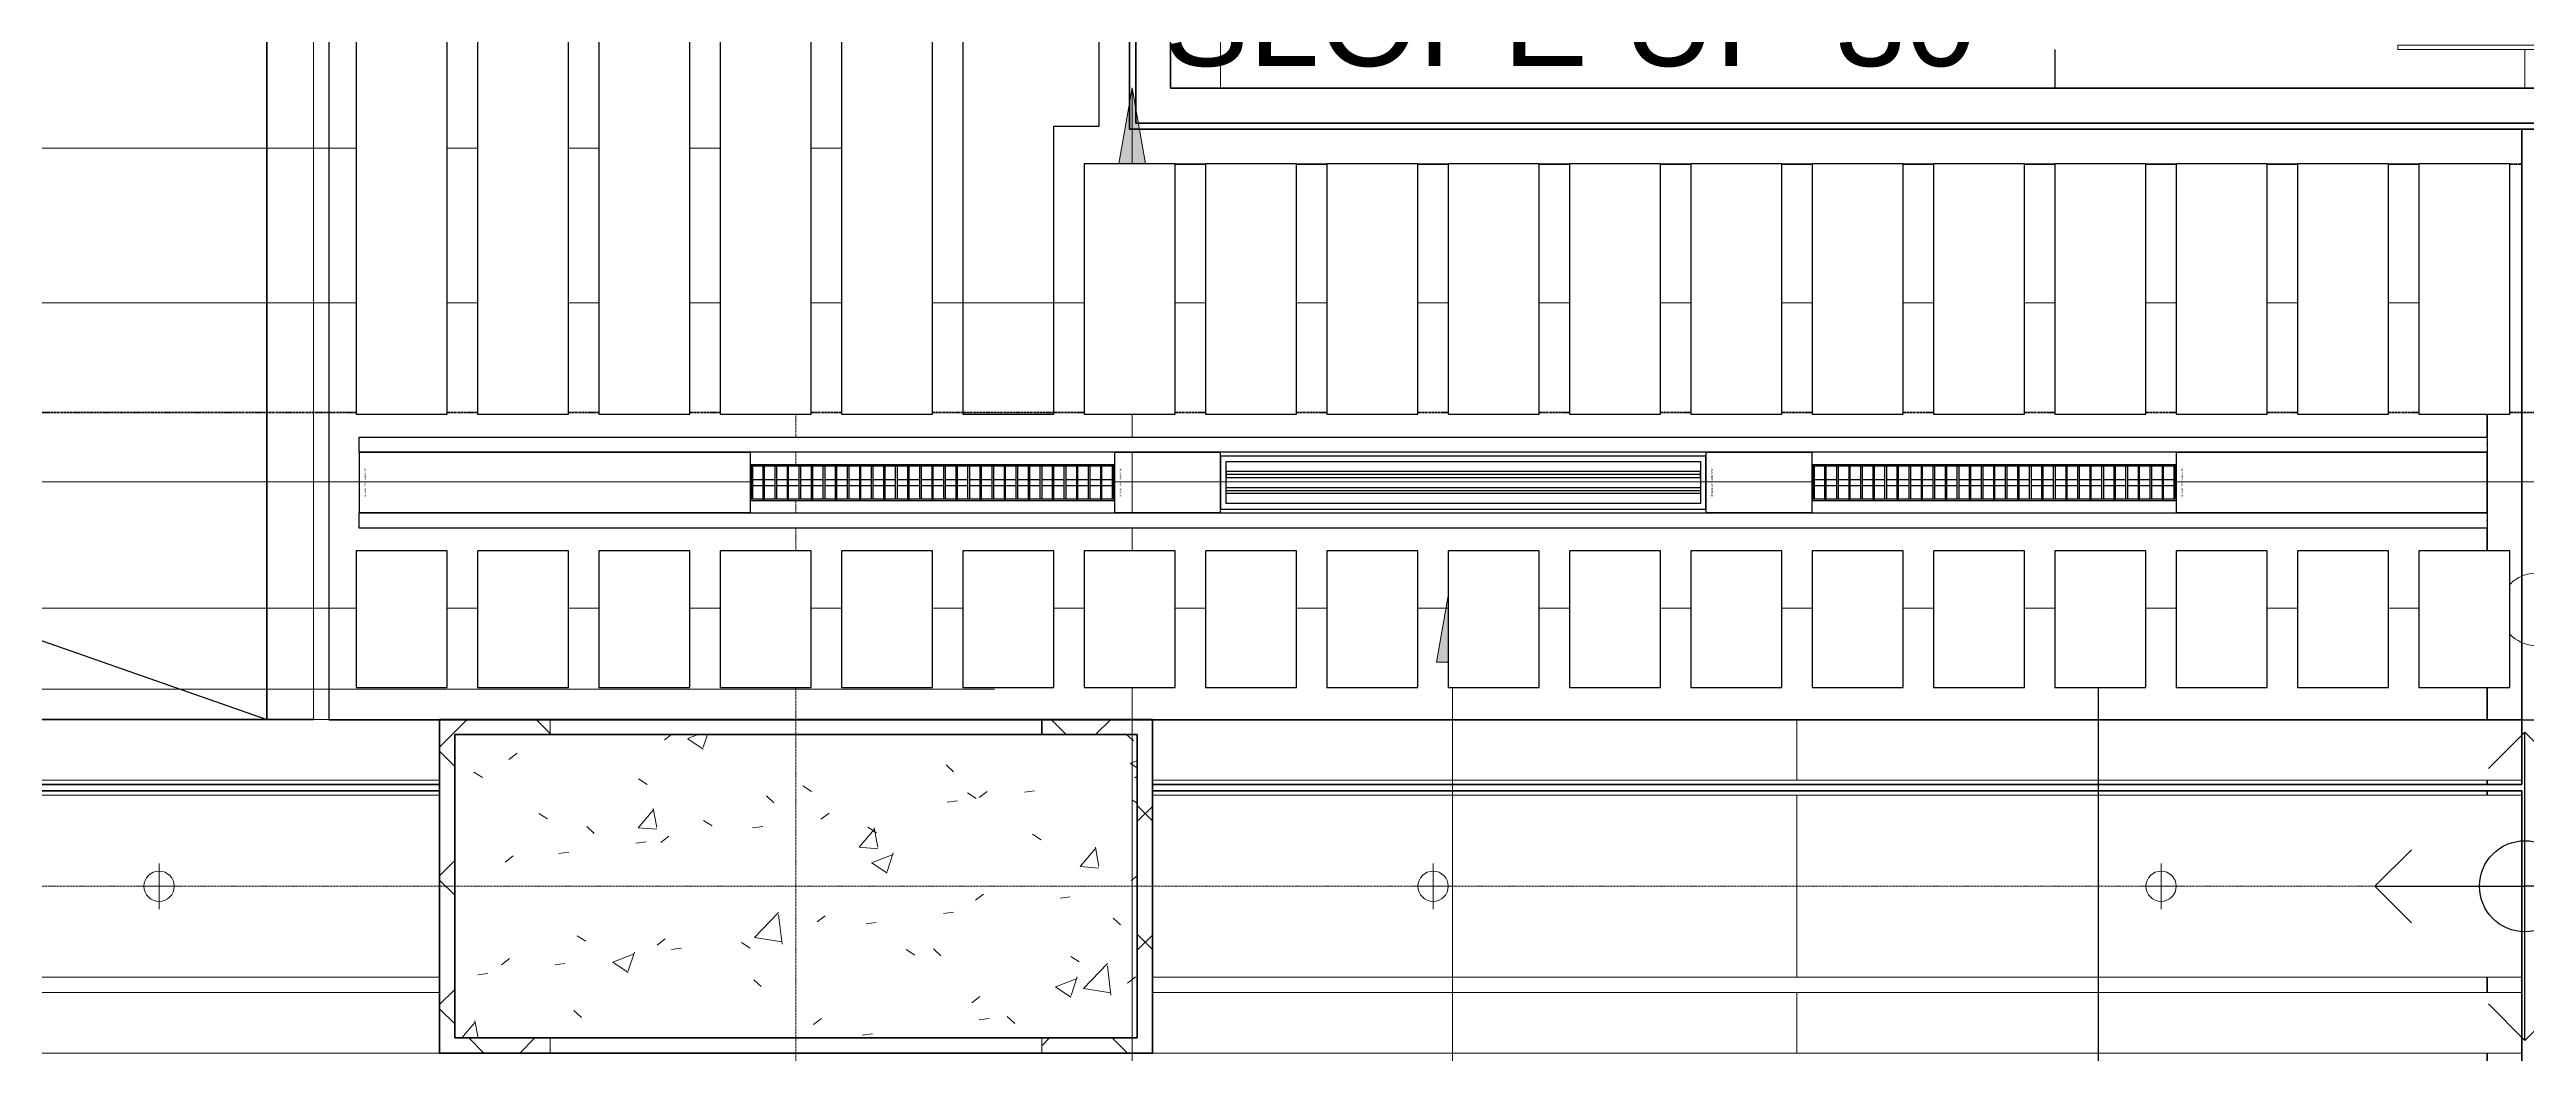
# Model space of a CAD drawing. Header units: millimetres. Extents: x -853228 to -774597, y -17231 to 22435.
# Drawn here: x -792743 to -784577, y 3028 to 6337 of the extents above; entities that cross this region are included whole.
import ezdxf
from ezdxf.enums import TextEntityAlignment as Align
from ezdxf.xclip import XClip

# ---------------------------------------------------------------- set-up
doc = ezdxf.new("R2010")
doc.units = ezdxf.units.MM
doc.header["$XCLIPFRAME"] = 0
for name, pattern in [('- SOM Dash 1_8_', [4.7625, 3.175, -1.5875]), ('DPA_Grid _ Level 100', [10, 5.5, -1.6, 1.3, -1.6]), ('DPA_Hidden 50', [3, 2, -1])]:
    doc.linetypes.add(name, pattern=pattern)
for name, color, linetype in [('000 - WIPEOUT', 250, 'Continuous'), ('001 - ASCESSORIES', 251, 'Continuous'), ('A04_TUBE SERIES', 2, 'Continuous'), ('A11_ALU.SOLID SHEET', 2, 'Continuous')]:
    doc.layers.add(name, color=color, linetype=linetype)
for name, color, linetype, lineweight in [('_ _ A-DETL-OPENING', 1, 'Continuous', 25), ('A-ANNO-NOTE', 3, 'Continuous', 25), ('A-CLNG', 2, 'Continuous', 9), ('A-CLNG-PATT', 2, 'Continuous', 9), ('A-COLS', 5, 'Continuous', 70), ('A-COLS-E', 1, 'Continuous', 35), ('A-DETL', 1, 'Continuous', 70), ('A-DETL-GENF', 2, 'Continuous', 9), ('A-GLAZ-CURT', 2, 'Continuous', 9), ('A-WALL', 5, 'Continuous', 35), ('A-WALL-FNSH', 2, 'Continuous', 35), ('A-WALL-PATT', 1, 'Continuous', 35), ('E-LITE-EQPM', 2, 'Continuous', 9), ('G-ANNO-SECL', 3, 'Continuous', 9), ('G-ANNO-TEXT', 3, 'Continuous', 9), ('I-WALL-E', 2, 'Continuous', 35), ('S-GRID', 251, 'Continuous', 9), ('WALL-E', 2, 'Continuous', 35)]:
    doc.layers.add(name, color=color, linetype=linetype, lineweight=lineweight)
doc.styles.add('Arial_2', font='arial.ttf', dxfattribs={"height": 300})
pattern_1 = [(45, (0, 0), (-212.13203, 212.13203), []), (135, (0, 0), (-212.13203, -212.13203), [])]

# ---------------------------------------------------------------- blocks, each defined once
blk = doc.blocks.new('M_Centreline - Centreline-12570908-4261-01 ENLARGED UPPER PLATFORM LEVEL - REFLECTED CEILING PLAN - SHEET 2')
at = {"layer": 'A-ANNO-NOTE', "lineweight": 18}
for p, q in [((-0.011, 0.592), (-0.011, -1.789)), ((-0.011, -1.789), (1.619, -1.789))]:
    blk.add_line(p, q, dxfattribs=at)
blk.add_arc((-0.011, 0.627), 1.191, 55.77551, 308.03717, dxfattribs=at)
blk = doc.blocks.new('DPA_AN_Setting out - Center-8732820-4261-01 ENLARGED UPPER PLATFORM LEVEL - REFLECTED CEILING PLAN - SHEET 2')
at = {"layer": 'A-ANNO-NOTE'}
for p, q in [((-1.206, 3.877), (0, 5.083)), ((1.206, 3.877), (0, 5.083)), ((0, 0), (0, 5.083)), ((-3.744, 1.206), (-4.95, 0)), ((3.744, 1.206), (4.95, 0)), ((-3.744, -1.206), (-4.95, 0)), ((-4.95, 0), (0, 0)), ((4.95, 0), (0, 0)), ((3.744, -1.206), (4.95, 0)), ((0, -5.083), (0, 0)), ((-1.206, -3.877), (0, -5.083)), ((1.206, -3.877), (0, -5.083))]:
    blk.add_line(p, q, dxfattribs=at)
blk.add_circle((0, 0), 1.5, dxfattribs=at)
blk = doc.blocks.new('Ceilings 30 - Ceilings 30-4014963-4261-01 ENLARGED UPPER PLATFORM LEVEL - REFLECTED CEILING PLAN - SHEET 2')
at = {"layer": 'A-CLNG'}
for p, q in [((-792026.4, 4129), (-792026.4, 7894)), ((-792026.4, 7894), (-792026.4, 4129)), ((-791975.8, 4129), (-791975.8, 7894)), ((-791975.8, 7894), (-791975.8, 4129)), ((-792026.4, 4129), (-791975.8, 4129)), ((-791975.8, 4129), (-792026.4, 4129))]:
    blk.add_line(p, q, dxfattribs=at)
blk = doc.blocks.new('System Panel - DPA-AR_Metal Ceiling Rectangular Panel-V22-4261-01 ENLARGED UPPER PLATFORM LEVEL - REFLECTED CEILING PLAN - SHEET 2')
at = {"layer": 'A-GLAZ-CURT'}
for p, q in [((-791457.4, 4129), (-793582.4, 4129)), ((-793582.4, 4129), (-793582.4, 3929)), ((-793582.4, 3929), (-793582.4, 4129)), ((-793582.4, 4129), (-791457.4, 4129)), ((-793582.4, 3929), (-791457.4, 3929)), ((-791457.4, 3929), (-793582.4, 3929))]:
    blk.add_line(p, q, dxfattribs=at)
blk = doc.blocks.new('System Panel - DPA-AR_Metal Ceiling Rectangular Panel-V11-4261-01 ENLARGED UPPER PLATFORM LEVEL - REFLECTED CEILING PLAN - SHEET 2')
at = {"layer": 'A-GLAZ-CURT'}
for p, q in [((-825657.4, 3229), (-827782.3, 3229)), ((-827782.3, 3229), (-827782.3, 3029)), ((-827782.3, 3029), (-827782.3, 3229)), ((-827782.3, 3229), (-825657.4, 3229)), ((-827782.3, 3029), (-825657.3, 3029)), ((-825657.3, 3029), (-827782.3, 3029))]:
    blk.add_line(p, q, dxfattribs=at)
blk = doc.blocks.new('System Panel - DPA-AR_Metal Ceiling Rectangular Panel-V12-4261-01 ENLARGED UPPER PLATFORM LEVEL - REFLECTED CEILING PLAN - SHEET 2')
at = {"layer": 'A-GLAZ-CURT'}
for p, q in [((-825657.4, 3879), (-827782.3, 3879)), ((-827782.3, 3879), (-827782.3, 3279)), ((-827782.3, 3279), (-827782.3, 3879)), ((-827782.3, 3879), (-825657.4, 3879)), ((-827782.3, 3279), (-825657.4, 3279)), ((-825657.4, 3279), (-827782.3, 3279))]:
    blk.add_line(p, q, dxfattribs=at)
blk = doc.blocks.new('System Panel - DPA-AR_Metal Ceiling Rectangular Panel-V8-4261-01 ENLARGED UPPER PLATFORM LEVEL - REFLECTED CEILING PLAN - SHEET 2')
at = {"layer": 'A-GLAZ-CURT'}
for p, q in [((-814257.4, 3229), (-816382.4, 3229)), ((-816382.4, 3229), (-816382.4, 3029)), ((-816382.4, 3029), (-816382.4, 3229)), ((-816382.4, 3229), (-814257.4, 3229)), ((-814257.4, 3029), (-814257.4, 3229)), ((-814257.4, 3229), (-814257.4, 3029)), ((-816382.4, 3029), (-814257.4, 3029)), ((-814257.4, 3029), (-816382.4, 3029))]:
    blk.add_line(p, q, dxfattribs=at)
blk = doc.blocks.new('System Panel - DPA-AR_Metal Ceiling Rectangular Panel-V23-4261-01 ENLARGED UPPER PLATFORM LEVEL - REFLECTED CEILING PLAN - SHEET 2')
at = {"layer": 'A-GLAZ-CURT'}
for p, q in [((-784592.4, 4129), (-786982.4, 4129)), ((-786982.4, 4129), (-786982.4, 3929)), ((-786982.4, 3929), (-786982.4, 4129)), ((-786982.4, 4129), (-784592.4, 4129)), ((-786982.4, 3929), (-784592.4, 3929)), ((-784592.4, 3929), (-786982.4, 3929))]:
    blk.add_line(p, q, dxfattribs=at)
blk = doc.blocks.new('System Panel - DPA-AR_Metal Ceiling Rectangular Panel-V9-4261-01 ENLARGED UPPER PLATFORM LEVEL - REFLECTED CEILING PLAN - SHEET 2')
at = {"layer": 'A-GLAZ-CURT'}
for p, q in [((-814257.4, 3879), (-816382.4, 3879)), ((-816382.4, 3879), (-816382.4, 3279)), ((-816382.4, 3279), (-816382.4, 3879)), ((-816382.4, 3879), (-814257.4, 3879)), ((-814257.4, 3279), (-814257.4, 3879)), ((-814257.4, 3879), (-814257.4, 3279)), ((-816382.4, 3279), (-814257.4, 3279)), ((-814257.4, 3279), (-816382.4, 3279))]:
    blk.add_line(p, q, dxfattribs=at)
blk = doc.blocks.new('System Panel - DPA-AR_Metal Ceiling Rectangular Panel-V26-4261-01 ENLARGED UPPER PLATFORM LEVEL - REFLECTED CEILING PLAN - SHEET 2')
at = {"layer": 'A-GLAZ-CURT'}
for p, q in [((-784592.3, 3879), (-786982.4, 3879)), ((-786982.4, 3879), (-786982.4, 3279)), ((-786982.4, 3279), (-786982.4, 3879)), ((-786982.4, 3879), (-784592.3, 3879)), ((-786982.4, 3279), (-784592.4, 3279)), ((-784592.4, 3279), (-786982.4, 3279))]:
    blk.add_line(p, q, dxfattribs=at)
blk = doc.blocks.new('System Panel - W-06 Feature Wall Printed Pattern-18668186-4261-01 ENLARGED UPPER PLATFORM LEVEL - REFLECTED CEILING PLAN - SHEET 2')
at = {"layer": 'A-GLAZ-CURT'}
for p, q in [((-659.5, -57.5), (-659.5, -42.5)), ((-659.5, -42.5), (659.5, -42.5)), ((659.5, -57.5), (-659.5, -57.5)), ((659.5, -42.5), (659.5, -57.5))]:
    blk.add_line(p, q, dxfattribs=at)
blk = doc.blocks.new('*U470')
at = {"layer": 'A-CLNG'}
for p, q in [((12800, 3207.8), (12800, 2630)), ((12800, 2630), (12800, 3207.8)), ((17100, 2757.5), (17100, 2630)), ((17100, 2630), (17100, 2757.5)), ((17100, 2630), (17100, 2757.5)), ((17100, 2757.5), (17100, 2630)), ((12800, 2630), (17100, 2630)), ((17100, 2630), (12800, 2630)), ((17100, 2630), (21453.4, 2630)), ((21453.4, 2630), (17100, 2630))]:
    blk.add_line(p, q, dxfattribs=at)
blk.add_blockref('Ceilings 30 - Ceilings 30-4014963-4261-01 ENLARGED UPPER PLATFORM LEVEL - REFLECTED CEILING PLAN - SHEET 2', (801836.1, -3579), dxfattribs=at)
at = {"layer": 'A-GLAZ-CURT'}
for name, p in [('System Panel - W-06 Feature Wall Printed Pattern-18668186-4261-01 ENLARGED UPPER PLATFORM LEVEL - REFLECTED CEILING PLAN - SHEET 2', (17340.5, 2815)), ('System Panel - DPA-AR_Metal Ceiling Rectangular Panel-V22-4261-01 ENLARGED UPPER PLATFORM LEVEL - REFLECTED CEILING PLAN - SHEET 2', (801682.4, -3579)), ('System Panel - DPA-AR_Metal Ceiling Rectangular Panel-V8-4261-01 ENLARGED UPPER PLATFORM LEVEL - REFLECTED CEILING PLAN - SHEET 2', (828957.4, -2679)), ('System Panel - DPA-AR_Metal Ceiling Rectangular Panel-V23-4261-01 ENLARGED UPPER PLATFORM LEVEL - REFLECTED CEILING PLAN - SHEET 2', (801682.4, -3579)), ('System Panel - DPA-AR_Metal Ceiling Rectangular Panel-V12-4261-01 ENLARGED UPPER PLATFORM LEVEL - REFLECTED CEILING PLAN - SHEET 2', (835882.3, -3579)), ('System Panel - DPA-AR_Metal Ceiling Rectangular Panel-V9-4261-01 ENLARGED UPPER PLATFORM LEVEL - REFLECTED CEILING PLAN - SHEET 2', (828957.4, -3579)), ('System Panel - DPA-AR_Metal Ceiling Rectangular Panel-V26-4261-01 ENLARGED UPPER PLATFORM LEVEL - REFLECTED CEILING PLAN - SHEET 2', (801682.4, -3579)), ('System Panel - DPA-AR_Metal Ceiling Rectangular Panel-V11-4261-01 ENLARGED UPPER PLATFORM LEVEL - REFLECTED CEILING PLAN - SHEET 2', (835882.3, -3579)), ('System Panel - DPA-AR_Metal Ceiling Rectangular Panel-V8-4261-01 ENLARGED UPPER PLATFORM LEVEL - REFLECTED CEILING PLAN - SHEET 2', (828957.4, -3579)), ('System Panel - DPA-AR_Metal Ceiling Rectangular Panel-V23-4261-01 ENLARGED UPPER PLATFORM LEVEL - REFLECTED CEILING PLAN - SHEET 2', (801682.4, -4479))]:
    blk.add_blockref(name, p, dxfattribs=at)
blk = doc.blocks.new('C-1-PP19-AR-4261-01-B_20250910-022855_EXDIM')
at = {"layer": '_ _ A-DETL-OPENING'}
blk.add_line((-1125, 4315), (9656, 550), dxfattribs=at)
at = {"layer": 'A-DETL', "lineweight": 50}
for p, q in [((9656, 550), (9656, 4315)), ((-1127.4, 550), (9656, 550))]:
    blk.add_line(p, q, dxfattribs=at)
at = {"layer": 'A-DETL', "color": 55, "linetype": 'DPA_Hidden 50', "lineweight": 9}
for p, q in [((11625, 2432.5), (7925, 2432.5)), ((16975, 1922.5), (8254.4, 1922.5)), ((9954.4, 1332.5), (8254.4, 1332.5)), ((9954.4, 1332.5), (22907.3, 1332.5)), ((16975, 916.3), (8254.4, 916.3)), ((12054.4, 650), (8254.4, 650))]:
    blk.add_line(p, q, dxfattribs=at)
at = {"layer": 'S-GRID', "linetype": 'DPA_Grid _ Level 100'}
for p, q in [((11400, -19375), (11400, 17167.1)), ((22800, 0), (-50217.4, 0))]:
    blk.add_line(p, q, dxfattribs=at)
blk = doc.blocks.new('LGF_DL_SAA_LowPower_DL1a - LGF_DL_SAA_LowPower_DL1a-8832329-4160-01 UPPER PLATFORM LEVEL - REFLECTED CEILING PLAN')
at = {"layer": 'A-DETL-GENF'}
for p, q in [((72.5, 0), (-72.5, 0)), ((0, 75), (0, -75))]:
    blk.add_line(p, q, dxfattribs=at)
blk.add_circle((0, 0), 50, dxfattribs=at)
blk = doc.blocks.new('C-1-PP19-AR-4160-01-B_20250902-175713_EXDOWNLIGHT')
at = {"layer": 'E-LITE-EQPM', "extrusion": (0, 0, -1), "rotation": 180}
for p in [(46575, 2432.5), (45375, 2432.5), (43375, 1923.7), (42175, 1923.7), (40575, 1923.7), (46575, 916.3), (45375, 916.3), (47699.6, 0), (43499.6, 0), (41099.6, 0)]:
    blk.add_blockref('LGF_DL_SAA_LowPower_DL1a - LGF_DL_SAA_LowPower_DL1a-8832329-4160-01 UPPER PLATFORM LEVEL - REFLECTED CEILING PLAN', p, dxfattribs=at)
blk = doc.blocks.new('*U495')
at = {"layer": 'A11_ALU.SOLID SHEET', "color": 0}
blk.add_lwpolyline([(1290, -98.8), (1290, 98.8), (0, 98.8), (0, -98.8)], close=True, dxfattribs=at)
at = {"layer": 'Defpoints', "color": 250}
blk.add_point((0, 0), dxfattribs=at)
blk.add_text('AL.SHEET-HAT-TYPE-R', height=6, rotation=270, dxfattribs=at).set_placement((15, 0), align=Align.BOTTOM_CENTER)
blk = doc.blocks.new('*U496')
at = {"layer": 'A11_ALU.SOLID SHEET', "color": 0}
blk.add_lwpolyline([(350, -98.8), (350, 98.8), (0, 98.8), (0, -98.8)], close=True, dxfattribs=at)
at = {"layer": 'Defpoints', "color": 250}
blk.add_point((0, 0), dxfattribs=at)
blk.add_text('AL.SHEET-HAT-TYPE-R', height=6, rotation=270, dxfattribs=at).set_placement((15, 0), align=Align.BOTTOM_CENTER)
blk = doc.blocks.new('*U483')
at = {"layer": '001 - ASCESSORIES', "color": 0, "linetype": 'ByBlock'}
blk.add_lwpolyline([(800, 87.5), (-800, 87.5), (-800, -87.5), (800, -87.5)], close=True, dxfattribs=at)
at = {"layer": '001 - ASCESSORIES', "linetype": 'ByBlock'}
for points in [[(-781.5, 69), (781.5, 69), (781.5, -69), (-781.5, -69)], [(781.5, 36.3), (-781.5, 36.3), (-781.5, 16.3), (781.5, 16.3)], [(-781.5, -16.3), (781.5, -16.3), (781.5, -36.3), (-781.5, -36.3)]]:
    blk.add_lwpolyline(points, close=True, dxfattribs=at)
for points in [[(781.5, 26.3), (-781.5, 26.3)], [(-781.5, -26.3), (781.5, -26.3)]]:
    blk.add_lwpolyline(points, dxfattribs=at)
blk = doc.blocks.new('*U478')
at = {"color": 1}
blk.add_wipeout([(600, -60), (-600, -60), (-600, 60), (600, 60)], dxfattribs=at).dxf.layer = '000 - WIPEOUT'
at = {"layer": '001 - ASCESSORIES', "color": 0}
blk.add_lwpolyline([(600, -60), (-600, -60), (-600, 60), (600, 60)], close=True, dxfattribs=at)
at = {"layer": '001 - ASCESSORIES'}
for points in [[(-593.5, -55), (-598.5, -55), (-598.5, 55), (-593.5, 55)], [(595, -55), (-595, -55), (-595, 55), (595, 55)], [(-558.8, -55), (-553.8, -55), (-553.8, 55), (-558.8, 55)], [(-514, -55), (-519, -55), (-519, 55), (-514, 55)], [(-479.3, -55), (-474.3, -55), (-474.3, 55), (-479.3, 55)], [(-434.6, -55), (-439.6, -55), (-439.6, 55), (-434.6, 55)], [(-399.8, -55), (-394.8, -55), (-394.8, 55), (-399.8, 55)], [(-355.1, -55), (-360.1, -55), (-360.1, 55), (-355.1, 55)], [(-320.4, -55), (-315.4, -55), (-315.4, 55), (-320.4, 55)], [(-275.6, -55), (-280.6, -55), (-280.6, 55), (-275.6, 55)], [(-240.9, -55), (-235.9, -55), (-235.9, 55), (-240.9, 55)], [(-196.2, -55), (-201.2, -55), (-201.2, 55), (-196.2, 55)], [(-161.4, -55), (-156.4, -55), (-156.4, 55), (-161.4, 55)], [(-116.7, -55), (-121.7, -55), (-121.7, 55), (-116.7, 55)], [(-82, -55), (-77, -55), (-77, 55), (-82, 55)], [(-37.2, -55), (-42.2, -55), (-42.2, 55), (-37.2, 55)], [(-2.5, -55), (2.5, -55), (2.5, 55), (-2.5, 55)], [(42.2, -55), (37.2, -55), (37.2, 55), (42.2, 55)], [(77, -55), (82, -55), (82, 55), (77, 55)], [(121.7, -55), (116.7, -55), (116.7, 55), (121.7, 55)], [(156.4, -55), (161.4, -55), (161.4, 55), (156.4, 55)], [(201.2, -55), (196.2, -55), (196.2, 55), (201.2, 55)], [(235.9, -55), (240.9, -55), (240.9, 55), (235.9, 55)], [(280.6, -55), (275.6, -55), (275.6, 55), (280.6, 55)], [(315.4, -55), (320.4, -55), (320.4, 55), (315.4, 55)], [(360.1, -55), (355.1, -55), (355.1, 55), (360.1, 55)], [(394.8, -55), (399.8, -55), (399.8, 55), (394.8, 55)], [(439.6, -55), (434.6, -55), (434.6, 55), (439.6, 55)], [(474.3, -55), (479.3, -55), (479.3, 55), (474.3, 55)], [(519, -55), (514, -55), (514, 55), (519, 55)], [(553.8, -55), (558.8, -55), (558.8, 55), (553.8, 55)], [(598.5, -55), (593.5, -55), (593.5, 55), (598.5, 55)]]:
    blk.add_lwpolyline(points, close=True, dxfattribs=at)
for points in [[(-593.5, 10), (-558.8, 10)], [(-553.8, 10), (-519, 10)], [(-514, 10), (-479.3, 10)], [(-474.3, 10), (-439.6, 10)], [(-434.6, 10), (-399.8, 10)], [(-394.8, 10), (-360.1, 10)], [(-355.1, 10), (-320.4, 10)], [(-315.4, 10), (-280.6, 10)], [(-275.6, 10), (-240.9, 10)], [(-235.9, 10), (-201.2, 10)], [(-196.2, 10), (-161.4, 10)], [(-156.4, 10), (-121.7, 10)], [(-116.7, 10), (-82, 10)], [(-77, 10), (-42.2, 10)], [(-37.2, 10), (-2.5, 10)], [(2.5, 10), (37.2, 10)], [(42.2, 10), (77, 10)], [(82, 10), (116.7, 10)], [(121.7, 10), (156.4, 10)], [(161.4, 10), (196.2, 10)], [(201.2, 10), (235.9, 10)], [(240.9, 10), (275.6, 10)], [(280.6, 10), (315.4, 10)], [(320.4, 10), (355.1, 10)], [(360.1, 10), (394.8, 10)], [(399.8, 10), (434.6, 10)], [(439.6, 10), (474.3, 10)], [(479.3, 10), (514, 10)], [(519, 10), (553.8, 10)], [(558.8, 10), (593.5, 10)], [(-593.5, -10), (-558.8, -10)], [(-553.8, -10), (-519, -10)], [(-514, -10), (-479.3, -10)], [(-474.3, -10), (-439.6, -10)], [(-434.6, -10), (-399.8, -10)], [(-394.8, -10), (-360.1, -10)], [(-355.1, -10), (-320.4, -10)], [(-315.4, -10), (-280.6, -10)], [(-275.6, -10), (-240.9, -10)], [(-235.9, -10), (-201.2, -10)], [(-196.2, -10), (-161.4, -10)], [(-156.4, -10), (-121.7, -10)], [(-116.7, -10), (-82, -10)], [(-77, -10), (-42.2, -10)], [(-37.2, -10), (-2.5, -10)], [(2.5, -10), (37.2, -10)], [(42.2, -10), (77, -10)], [(82, -10), (116.7, -10)], [(121.7, -10), (156.4, -10)], [(161.4, -10), (196.2, -10)], [(201.2, -10), (235.9, -10)], [(240.9, -10), (275.6, -10)], [(280.6, -10), (315.4, -10)], [(320.4, -10), (355.1, -10)], [(360.1, -10), (394.8, -10)], [(399.8, -10), (434.6, -10)], [(439.6, -10), (474.3, -10)], [(479.3, -10), (514, -10)], [(519, -10), (553.8, -10)], [(558.8, -10), (593.5, -10)]]:
    blk.add_lwpolyline(points, dxfattribs=at)
blk = doc.blocks.new('*U497')
at = {"layer": 'A11_ALU.SOLID SHEET', "color": 0}
blk.add_lwpolyline([(1025, -98.8), (1025, 98.8), (0, 98.8), (0, -98.8)], close=True, dxfattribs=at)
at = {"layer": 'Defpoints', "color": 250}
blk.add_point((0, 0), dxfattribs=at)
blk.add_text('AL.SHEET-HAT-TYPE-R', height=6, rotation=270, dxfattribs=at).set_placement((15, 0), align=Align.BOTTOM_CENTER)
blk = doc.blocks.new('*U498')
blk.add_attdef('EXTR.OVL-LENGTH_', (-25, -59.1), '', height=5)
blk.add_wipeout([(-25, 0), (25, 0), (25, 7015), (-25, 7015)]).dxf.layer = '000 - WIPEOUT'
blk.add_point((0, 0))
at = {"layer": 'A04_TUBE SERIES', "color": 0}
blk.add_lwpolyline([(-25, 0), (25, 0), (25, 7015), (-25, 7015)], close=True, dxfattribs=at)
blk = doc.blocks.new('*U822')
at = {"color": 3}
for points in [[(-225, 3550), (225, 3550), (225, 3250), (-225, 3250)], [(-225, 3150), (225, 3150), (225, 2850), (-225, 2850)], [(-225, 2750), (225, 2750), (225, 2450), (-225, 2450)], [(-225, 2350), (225, 2350), (225, 2050), (-225, 2050)], [(-225, 1950), (225, 1950), (225, 1650), (-225, 1650)], [(-225, 1550), (225, 1550), (225, 1250), (-225, 1250)], [(-225, 1150), (225, 1150), (225, 850), (-225, 850)], [(-225, 750), (225, 750), (225, 450), (-225, 450)], [(-225, 350), (225, 350), (225, 50), (-225, 50)], [(-225, -50), (225, -50), (225, -350), (-225, -350)], [(-225, -450), (225, -450), (225, -750), (-225, -750)], [(-225, -850), (225, -850), (225, -1150), (-225, -1150)], [(-225, -1250), (225, -1250), (225, -1550), (-225, -1550)], [(-225, -1650), (225, -1650), (225, -1950), (-225, -1950)], [(-225, -2050), (225, -2050), (225, -2350), (-225, -2350)], [(-225, -2450), (225, -2450), (225, -2750), (-225, -2750)], [(-225, -2850), (225, -2850), (225, -3150), (-225, -3150)], [(-225, -3250), (225, -3250), (225, -3550), (-225, -3550)]]:
    blk.add_wipeout(points, dxfattribs=at).dxf.layer = '000 - WIPEOUT'
at = {"layer": 'A11_ALU.SOLID SHEET', "color": 0, "linetype": 'ByBlock'}
for points in [[(-225, 3250), (225, 3250), (225, 3550), (-225, 3550)], [(-225, 2850), (225, 2850), (225, 3150), (-225, 3150)], [(-225, 2450), (225, 2450), (225, 2750), (-225, 2750)], [(-225, 2050), (225, 2050), (225, 2350), (-225, 2350)], [(-225, 1650), (225, 1650), (225, 1950), (-225, 1950)], [(-225, 1250), (225, 1250), (225, 1550), (-225, 1550)], [(-225, 850), (225, 850), (225, 1150), (-225, 1150)], [(-225, 450), (225, 450), (225, 750), (-225, 750)], [(-225, 50), (225, 50), (225, 350), (-225, 350)], [(-225, -350), (225, -350), (225, -50), (-225, -50)], [(-225, -750), (225, -750), (225, -450), (-225, -450)], [(-225, -1150), (225, -1150), (225, -850), (-225, -850)], [(-225, -1550), (225, -1550), (225, -1250), (-225, -1250)], [(-225, -1950), (225, -1950), (225, -1650), (-225, -1650)], [(-225, -2350), (225, -2350), (225, -2050), (-225, -2050)], [(-225, -2750), (225, -2750), (225, -2450), (-225, -2450)], [(-225, -3150), (225, -3150), (225, -2850), (-225, -2850)], [(-225, -3550), (225, -3550), (225, -3250), (-225, -3250)]]:
    blk.add_lwpolyline(points, close=True, dxfattribs=at)
blk = doc.blocks.new('*U819')
at = {"color": 3}
for points in [[(-875, 950), (875, 950), (875, 650), (-875, 650)], [(-875, 550), (875, 550), (875, 250), (-875, 250)], [(-875, 150), (875, 150), (875, -150), (-875, -150)], [(-875, -250), (875, -250), (875, -550), (-875, -550)], [(-875, -650), (875, -650), (875, -950), (-875, -950)]]:
    blk.add_wipeout(points, dxfattribs=at).dxf.layer = '000 - WIPEOUT'
at = {"layer": 'A11_ALU.SOLID SHEET', "color": 0, "linetype": 'ByBlock'}
for points in [[(-875, 650), (875, 650), (875, 950), (-875, 950)], [(-875, 250), (875, 250), (875, 550), (-875, 550)], [(-875, -150), (875, -150), (875, 150), (-875, 150)], [(-875, -550), (875, -550), (875, -250), (-875, -250)], [(-875, -950), (875, -950), (875, -650), (-875, -650)]]:
    blk.add_lwpolyline(points, close=True, dxfattribs=at)
blk = doc.blocks.new('*U824')
at = {"color": 3}
for points in [[(-412.5, 2350), (412.5, 2350), (412.5, 2050), (-412.5, 2050)], [(-412.5, 1950), (412.5, 1950), (412.5, 1650), (-412.5, 1650)], [(-412.5, 1550), (412.5, 1550), (412.5, 1250), (-412.5, 1250)], [(-412.5, 1150), (412.5, 1150), (412.5, 850), (-412.5, 850)], [(-412.5, 750), (412.5, 750), (412.5, 450), (-412.5, 450)], [(-412.5, 350), (412.5, 350), (412.5, 50), (-412.5, 50)], [(-412.5, -50), (412.5, -50), (412.5, -350), (-412.5, -350)], [(-412.5, -450), (412.5, -450), (412.5, -750), (-412.5, -750)], [(-412.5, -850), (412.5, -850), (412.5, -1150), (-412.5, -1150)], [(-412.5, -1250), (412.5, -1250), (412.5, -1550), (-412.5, -1550)], [(-412.5, -1650), (412.5, -1650), (412.5, -1950), (-412.5, -1950)], [(-412.5, -2050), (412.5, -2050), (412.5, -2350), (-412.5, -2350)]]:
    blk.add_wipeout(points, dxfattribs=at).dxf.layer = '000 - WIPEOUT'
at = {"layer": 'A11_ALU.SOLID SHEET', "color": 0, "linetype": 'ByBlock'}
for points in [[(-412.5, 2050), (412.5, 2050), (412.5, 2350), (-412.5, 2350)], [(-412.5, 1650), (412.5, 1650), (412.5, 1950), (-412.5, 1950)], [(-412.5, 1250), (412.5, 1250), (412.5, 1550), (-412.5, 1550)], [(-412.5, 850), (412.5, 850), (412.5, 1150), (-412.5, 1150)], [(-412.5, 450), (412.5, 450), (412.5, 750), (-412.5, 750)], [(-412.5, 50), (412.5, 50), (412.5, 350), (-412.5, 350)], [(-412.5, -350), (412.5, -350), (412.5, -50), (-412.5, -50)], [(-412.5, -750), (412.5, -750), (412.5, -450), (-412.5, -450)], [(-412.5, -1150), (412.5, -1150), (412.5, -850), (-412.5, -850)], [(-412.5, -1550), (412.5, -1550), (412.5, -1250), (-412.5, -1250)], [(-412.5, -1950), (412.5, -1950), (412.5, -1650), (-412.5, -1650)], [(-412.5, -2350), (412.5, -2350), (412.5, -2050), (-412.5, -2050)]]:
    blk.add_lwpolyline(points, close=True, dxfattribs=at)
blk = doc.blocks.new('*U908')
for points in [[(-35296.6, 2495), (-44500, 2495), (-44500, 4315), (-47139.6, 4315), (-47139.6, 548), (-32660.4, 548), (-32660.4, 4315), (-35296.6, 4315)], [(-35316.6, 4315), (-35316.6, 2515), (-44480, 2515), (-44480, 4315), (-44500, 4315), (-44500, 2495), (-35296.6, 2495), (-35296.6, 4315)], [(-35316.6, 4315), (-35316.6, 2515), (-44480, 2515), (-44480, 4315), (-44500, 4315), (-44500, 2495), (-35296.6, 2495), (-35296.6, 4315)]]:
    blk.add_lwpolyline(points, close=True)
at = {"layer": 'A11_ALU.SOLID SHEET', "linetype": 'ByBlock'}
blk.add_lwpolyline([(-44750, 2505.5), (-44600, 2505.5), (-44600, 3305.5), (-45050, 3305.5), (-45050, 1555.5), (-44750, 1555.5)], close=True, dxfattribs=at)
blk.add_blockref('*U483', (-43400, 1330.5))
at = {"layer": 'A11_ALU.SOLID SHEET', "color": 1}
for name, p in [('*U495', (-47040, 1330.5)), ('*U496', (-44550, 1330.5)), ('*U496', (-42600, 1330.5)), ('*U497', (-41050, 1330.5))]:
    blk.add_blockref(name, p, dxfattribs=at)
for p in [(-45150, 1330.5), (-41650, 1330.5)]:
    blk.add_blockref('*U478', p)
at = {"layer": 'A11_ALU.SOLID SHEET', "color": 0, "linetype": 'ByBlock', "rotation": 90}
for name, p in [('*U819', (-46100, 2430.5)), ('*U824', (-42300, 1968)), ('*U822', (-43500, 880.5))]:
    blk.add_blockref(name, p, dxfattribs=at)
at = {"layer": 'A04_TUBE SERIES', "color": 0, "linetype": 'ByBlock', "xscale": -1, "rotation": 90}
for p in [(-40025, 1455.5), (-40025, 1205.5)]:
    blk.add_blockref('*U498', p, dxfattribs=at)
blk.add_lwpolyline([(-39910, 2495), (-44500, 2495), (-44500, 4315), (-47139.6, 4315), (-47139.6, 548), (-39910, 548)], close=True)

msp = doc.modelspace()

# ---------------------------------------------------------------- hatches: boundary and pattern name
at = {"layer": 'A-ANNO-NOTE'}
msp.add_hatch(color=256, dxfattribs=at).paths.add_polyline_path([(-785988.9, 4600.9), (-786041.8, 4300.9), (-785936, 4300.9)])
at = {"layer": 'A-CLNG-PATT', "lineweight": 25}
h = msp.add_hatch(dxfattribs=at)
h.set_pattern_fill('FP_17', color=256, style=0, pattern_type=2)
h.set_pattern_definition([(90, (-1704132.4, 754462), (3600, -2e-13), [1200, 0]), (90, (-1707732.4, 754462), (3600, -2e-13), [1200, 0]), (0, (-1707732.4, 755586.8), (0, -1200), [3600, 0]), (0, (-1707732.4, 754536.8), (0, -1200), [3600, 0])])
h.paths.add_polyline_path([(-784582.4, 6209), (-784582.4, 6336.5), (-786132.4, 6336.5), (-786132.4, 6786.8), (-788882.4, 6786.8), (-788882.4, 6209), (-785393.5, 6209)])
h = msp.add_hatch(dxfattribs=at)
h.set_pattern_fill('FP_13', color=256, style=0, pattern_type=2)
h.set_pattern_definition([(90, (-1697432.4, 754462), (3600, -2e-13), [1200, 0]), (90, (-1701032.4, 754462), (3600, -2e-13), [1200, 0]), (0, (-1701032.4, 755586.8), (0, -1200), [3600, 0]), (0, (-1701032.4, 754536.8), (0, -1200), [3600, 0])])
h.paths.add_polyline_path([(-780229, 6209), (-780229, 6752.3), (-783032.4, 6752.3), (-783032.4, 6336.5), (-784582.4, 6336.5), (-784582.4, 6209), (-780981.2, 6209)])
at = {"layer": 'A-COLS-E', "lineweight": 9}
h = msp.add_hatch(dxfattribs=at)
h.set_pattern_fill('FP_1', color=256, style=0, pattern_type=2)
h.set_pattern_definition([(50, (0, 0), (728.7365, -63.7558), [76.2, -838.2]), (355, (0, 0), (-140.9716, 764.2276), [60.96, -670.56]), (100.451, (60.7, -5.3), (587.77, 700.46675), [64.76, -712.36]), (46.184, (0, 203.2), (1084.3162, -168.171), [114.3, -1257.3]), (96.636, (90.4, 189.2), (949.6099, 989.7098), [97.14, -1068.54]), (351.184, (0, 203.2), (949.6206, 989.7012), [91.44, -1005.84]), (21, (101.6, 152.4), (606.45787, -409.06057), [76.2, -838.2]), (326, (101.6, 152.4), (247.20834, 736.7529), [60.96, -670.56]), (71.451, (152.14, 118.3), (853.66825, 327.6855), [64.76, -712.36]), (37.5, (0, 0), (12.35469, 338.22012), [33.528, -628.904, 33.528, -647.192, -673.1]), (37.5, (0, 0), (12.35469, 338.22012), [-1343.152, 33.528, -639.572]), (7.5, (0, 0), (267.27887, 400.72213), [33.528, -354.584, 33.528, -613.664, -256.54]), (7.5, (0, 0), (267.27887, 400.72213), [-1035.304, 33.528, -223.012]), (327.5, (-226.57, 0), (542.36333, -22.91534), [33.528, -220.472, 33.528, -758.952, -1051.56]), (327.5, (-226.57, 0), (542.36333, -22.91534), [-1046.48, 33.528, -1018.032]), (317.5, (-328.17, 0), (592.51696, 101.7071), [33.528, -296.672, 33.528, -492.76, -746.76]), (317.5, (-328.17, 0), (592.51696, 101.7071), [-856.488, 33.528, -713.232])])
h.paths.add_polyline_path([(-789157.4, 3079), (-789157.4, 4079), (-791407.4, 4079), (-791407.4, 3079)])
at = {"layer": 'A-WALL-PATT', "lineweight": 9}
h = msp.add_hatch(dxfattribs=at)
h.set_pattern_fill('FP_5', color=256, style=0, pattern_type=2)
h.set_pattern_definition(pattern_1)
h.paths.add_polyline_path([(-791457.4, 3029), (-791407.4, 3029), (-791407.4, 4129), (-791457.4, 4129), (-791457.4, 3752.5)])
h = msp.add_hatch(dxfattribs=at)
h.set_pattern_fill('FP_5', color=256, style=0, pattern_type=2)
h.set_pattern_definition(pattern_1)
h.paths.add_polyline_path([(-791092.4, 4079), (-791092.4, 4129), (-791407.4, 4129), (-791407.4, 4079)])
h.paths.add_polyline_path([(-789472.3, 4079), (-789157.4, 4079), (-789157.4, 4129), (-789472.3, 4129)])
h = msp.add_hatch(dxfattribs=at)
h.set_pattern_fill('FP_5', color=256, style=0, pattern_type=2)
h.set_pattern_definition(pattern_1)
h.paths.add_polyline_path([(-789157.4, 3079), (-789107.4, 3079), (-789107.4, 4129), (-789157.4, 4129), (-789157.4, 3752.5)])
h = msp.add_hatch(dxfattribs=at)
h.set_pattern_fill('FP_5', color=256, style=0, pattern_type=2)
h.set_pattern_definition(pattern_1)
h.paths.add_polyline_path([(-789472.3, 3029), (-789107.4, 3029), (-789107.4, 3079), (-789472.3, 3079)])
h.paths.add_polyline_path([(-791092.4, 3029), (-791092.4, 3079), (-791407.4, 3079), (-791407.4, 3029)])
at = {"layer": 'G-ANNO-TEXT'}
for points in [[(-789173.8, 6210.3), (-789226.7, 5910.3), (-789120.9, 5910.3)], [(-788117.7, 4618), (-788170.6, 4318), (-788064.8, 4318)]]:
    msp.add_hatch(color=7, dxfattribs=at).paths.add_polyline_path(points)

# ---------------------------------------------------------------- linework, layer by layer
at = {"layer": 'A-ANNO-NOTE'}
for p, q in [((-785988.9, 4600.9), (-786041.8, 4300.9)), ((-785936, 4300.9), (-785988.9, 4600.9)), ((-785988.9, 4600.9), (-785988.9, -2782.5)), ((-786041.8, 4300.9), (-785936, 4300.9))]:
    msp.add_line(p, q, dxfattribs=at)
at = {"layer": 'A-COLS'}
for p, q in [((-791407.4, 3079), (-791407.4, 4079)), ((-791407.4, 4079), (-789157.4, 4079)), ((-789157.4, 4079), (-789157.4, 3079)), ((-789157.4, 3079), (-791407.4, 3079))]:
    msp.add_line(p, q, dxfattribs=at)
at = {"layer": 'A-WALL', "lineweight": 9}
for p, q in [((-791092.4, 4129), (-791092.4, 4079)), ((-791092.4, 4079), (-791092.4, 4129)), ((-791092.4, 3079), (-791092.4, 3029)), ((-791092.4, 3029), (-791092.4, 3079)), ((-789472.3, 3029), (-789472.3, 3079)), ((-789472.3, 3079), (-789472.3, 3029))]:
    msp.add_line(p, q, dxfattribs=at)
at = {"layer": 'A-WALL-FNSH', "color": 250}
for p, q in [((-791457.4, 3029), (-791457.4, 4129)), ((-791457.4, 4129), (-791407.4, 4129)), ((-791407.4, 4129), (-791092.4, 4129)), ((-791092.4, 4129), (-789472.3, 4129)), ((-789472.3, 4129), (-789157.4, 4129)), ((-789472.3, 4079), (-789472.3, 4129)), ((-789472.3, 4129), (-789472.3, 4079)), ((-789157.4, 4129), (-789107.4, 4129)), ((-789107.4, 4129), (-789107.4, 3079)), ((-791407.4, 4079), (-791407.4, 3079)), ((-791092.4, 4079), (-791407.4, 4079)), ((-789472.3, 4079), (-791092.4, 4079)), ((-789157.4, 4079), (-789472.3, 4079)), ((-789157.4, 3079), (-789157.4, 4079)), ((-791407.4, 3029), (-791457.4, 3029)), ((-791407.4, 3079), (-791092.4, 3079)), ((-791092.4, 3029), (-791407.4, 3029)), ((-791092.4, 3079), (-789472.3, 3079)), ((-789472.3, 3029), (-791092.4, 3029)), ((-789472.3, 3079), (-789157.4, 3079)), ((-789107.4, 3029), (-789472.3, 3029)), ((-789107.4, 3079), (-789107.4, 3029))]:
    msp.add_line(p, q, dxfattribs=at)
at = {"layer": 'G-ANNO-SECL', "linetype": 'DPA_Grid _ Level 100', "lineweight": 50}
msp.add_line((-851417.7, 5139.9), (-777530.8, 5139.9), dxfattribs=at)
at = {"layer": 'G-ANNO-TEXT', "color": 10}
for p, q in [((-789173.8, 6210.3), (-789226.7, 5910.3)), ((-789120.9, 5910.3), (-789173.8, 6210.3)), ((-789173.8, 6210.3), (-789173.8, -9495.4)), ((-789226.7, 5910.3), (-789120.9, 5910.3)), ((-788117.7, 4618), (-788170.6, 4318)), ((-788064.8, 4318), (-788117.7, 4618)), ((-788117.7, 4618), (-788117.7, -2897.8)), ((-788170.6, 4318), (-788064.8, 4318))]:
    msp.add_line(p, q, dxfattribs=at)
at = {"layer": 'I-WALL-E'}
for p, q in [((-789182.4, 7944), (-789182.4, 6074)), ((-789182.4, 6074), (-789182.4, 7944)), ((-789162.4, 7944), (-789162.4, 6094)), ((-789162.4, 6094), (-789162.4, 7944)), ((-789162.4, 6074), (-789182.4, 6074)), ((-789182.4, 6074), (-789162.4, 6074)), ((-779999, 6094), (-789162.4, 6094)), ((-789162.4, 6094), (-779999, 6094)), ((-784592.4, 6074), (-789162.4, 6074)), ((-789162.4, 6074), (-784592.4, 6074)), ((-784592.4, 6074), (-784592.4, 3914)), ((-784592.4, 4129), (-784592.4, 6074)), ((-784592.4, 3914), (-784592.4, 3929)), ((-791457.4, 3914), (-800507.3, 3914)), ((-800507.3, 3914), (-791457.4, 3914)), ((-791457.4, 3914), (-800507.3, 3914)), ((-800507.3, 3914), (-791457.4, 3914)), ((-800507.3, 3914), (-791457.4, 3914)), ((-791457.4, 3914), (-800507.3, 3914)), ((-791457.4, 3894), (-800507.3, 3894)), ((-800507.3, 3894), (-791457.4, 3894)), ((-791457.4, 3894), (-800507.3, 3894)), ((-800507.3, 3894), (-791457.4, 3894)), ((-800507.3, 3894), (-791457.4, 3894)), ((-791457.4, 3894), (-800507.3, 3894)), ((-791457.4, 3914), (-791457.4, 3894)), ((-791457.4, 3914), (-791457.4, 3894)), ((-791457.4, 3914), (-791457.4, 3894)), ((-789107.4, 3914), (-784592.4, 3914)), ((-784592.4, 3914), (-789107.4, 3914)), ((-789107.4, 3894), (-789107.4, 3914)), ((-789107.4, 3914), (-784592.4, 3914)), ((-784592.4, 3914), (-789107.4, 3914)), ((-789107.4, 3894), (-789107.4, 3914)), ((-789107.4, 3914), (-784592.4, 3914)), ((-784592.4, 3914), (-789107.4, 3914)), ((-789107.4, 3894), (-789107.4, 3914)), ((-789107.4, 3894), (-784592.4, 3894)), ((-784592.4, 3894), (-789107.4, 3894)), ((-789107.4, 3894), (-784592.4, 3894)), ((-784592.4, 3894), (-789107.4, 3894)), ((-789107.4, 3894), (-784592.4, 3894)), ((-784592.4, 3894), (-789107.4, 3894)), ((-784592.4, 3894), (-784592.4, 99)), ((-784592.4, 3879), (-784592.4, 3894)), ((-784592.4, 3229), (-784592.4, 3279)), ((-784592.4, 426.5), (-784592.4, 3029))]:
    msp.add_line(p, q, dxfattribs=at)
at = {"layer": 'I-WALL-E', "color": 8, "linetype": '- SOM Dash 1_8_'}
for p, q in [((-789047.4, 7944), (-789047.4, 6209)), ((-789047.4, 6209), (-789047.4, 7944)), ((-780114, 6209), (-789047.4, 6209)), ((-789047.4, 6209), (-780114, 6209)), ((-784592.4, 5959), (-789282.4, 5959)), ((-789282.4, 5959), (-784707.4, 5959)), ((-784707.4, 5959), (-784707.4, 4129)), ((-784707.4, 4129), (-784707.4, 5959)), ((-784592.4, 5959), (-784707.4, 5959)), ((-784707.4, 3914), (-784707.4, 3929)), ((-784707.4, 3914), (-784707.4, 3929)), ((-784707.4, 3914), (-784707.4, 3929)), ((-784707.4, 3914), (-784707.4, 3929)), ((-784707.4, 3879), (-784707.4, 3894)), ((-784707.4, 3879), (-784707.4, 3894)), ((-784707.4, 3879), (-784707.4, 3894)), ((-784707.4, 3879), (-784707.4, 3894)), ((-784707.4, 3279), (-784707.4, 3229)), ((-784707.4, 3229), (-784707.4, 3279)), ((-784707.4, 3029), (-784707.4, 426.5)), ((-784707.4, 426.5), (-784707.4, 3029))]:
    msp.add_line(p, q, dxfattribs=at)
at = {"layer": 'WALL-E'}
for p, q in [((-791872.6, 4129), (-805849.7, 4129)), ((-802809.8, 4129), (-791872.6, 4129)), ((-792682.4, 4129), (-793882.4, 4129)), ((-791872.6, 4129), (-792682.4, 4129)), ((-789472.3, 4129), (-791092.4, 4129)), ((-789472.3, 4079), (-789472.3, 4129)), ((-791092.4, 4079), (-789472.3, 4079)), ((-789472.3, 3079), (-791092.4, 3079)), ((-791092.4, 3029), (-789472.3, 3029))]:
    msp.add_line(p, q, dxfattribs=at)

# ---------------------------------------------------------------- block references
for name in ['C-1-PP19-AR-4261-01-B_20250910-022855_EXDIM', '*U470']:
    msp.add_blockref(name, (-801682.4, 3579))
ref = msp.add_blockref('C-1-PP19-AR-4160-01-B_20250902-175713_EXDOWNLIGHT', (-744682.4, 3579))
XClip(ref).set_block_clipping_path([(-104690.1238047112, -9620.0029952963), (-34092.6543255156, 10334.9999958097)])
at = {"layer": 'A-ANNO-NOTE', "xscale": 100, "yscale": 100, "zscale": 100}
for name, p in [('M_Centreline - Centreline-12570908-4261-01 ENLARGED UPPER PLATFORM LEVEL - REFLECTED CEILING PLAN - SHEET 2', (-784544.6, 4429)), ('DPA_AN_Setting out - Center-8732820-4261-01 ENLARGED UPPER PLATFORM LEVEL - REFLECTED CEILING PLAN - SHEET 2', (-784582.4, 3579))]:
    msp.add_blockref(name, p, dxfattribs=at)

# ---------------------------------------------------------------- texts
at = {"layer": 'G-ANNO-TEXT', "color": 7, "insert": (-789069.6, 6582), "char_height": 300, "width": 3511.391, "attachment_point": 1, "style": 'Arial_2'}
msp.add_mtext('SLOPE UP 30°', dxfattribs=at)

# ---------------------------------------------------------------- next in the draw order: block references
at = {"layer": 'A11_ALU.SOLID SHEET'}
ref = msp.add_blockref('*U908', (-744682.4, 3579), dxfattribs=at)
XClip(ref).set_block_clipping_path([(-104690.1238047112, -9620.0029952963), (-34092.6543255156, 10334.9999958097)])

doc.saveas('drawing.dxf')
